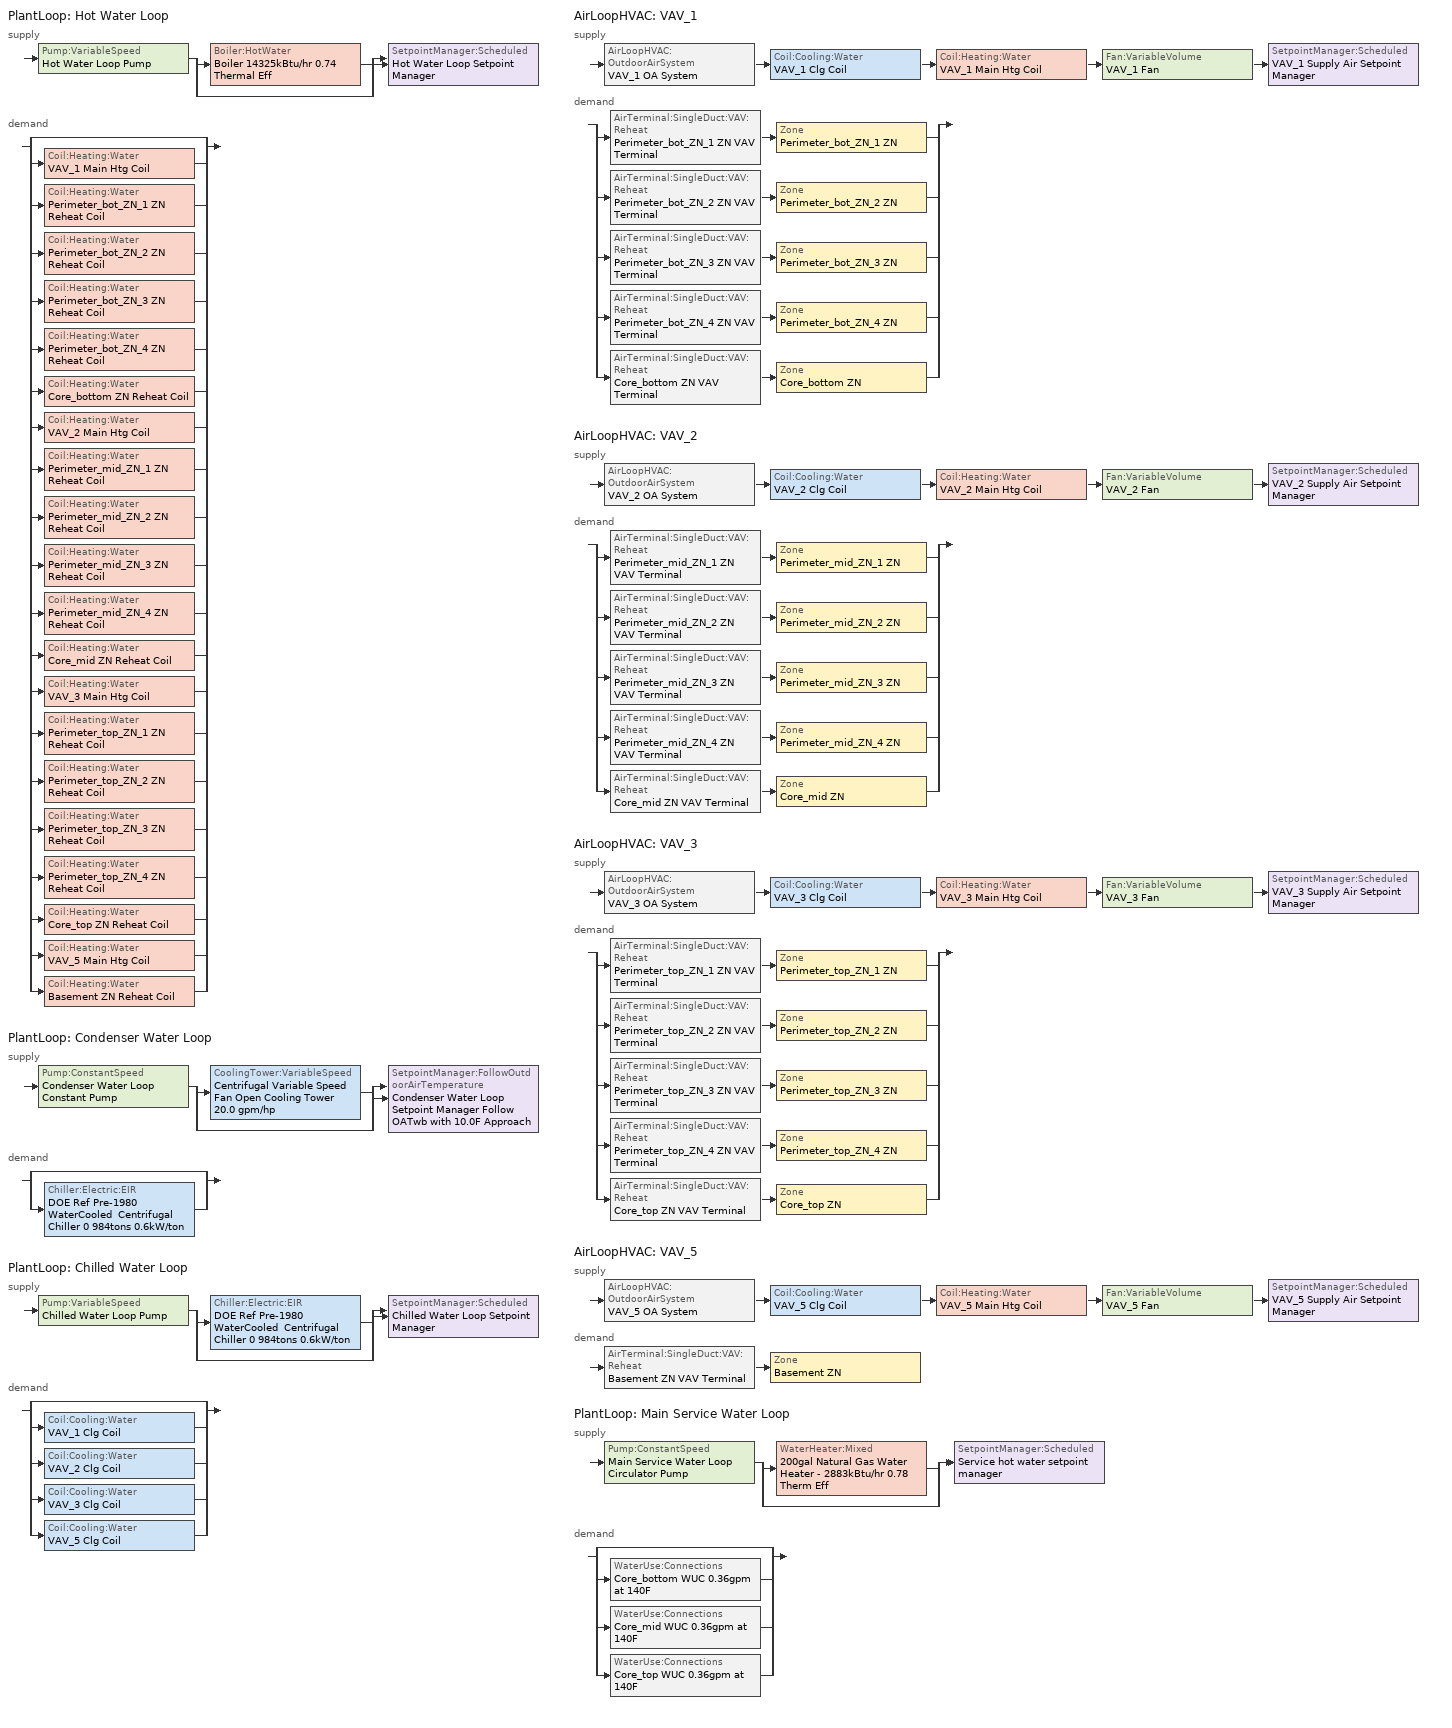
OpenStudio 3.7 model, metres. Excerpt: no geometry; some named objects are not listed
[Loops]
PlantLoop 'Hot Water Loop'
 supply: Pump:VariableSpeed 'Hot Water Loop Pump' > split
  | Boiler:HotWater 'Boiler 14325kBtu/hr 0.74 Thermal Eff'
  | bypass
  join > SetpointManager:Scheduled 'Hot Water Loop Setpoint Manager'
 demand: split
  | bypass
  | Coil:Heating:Water 'VAV_1 Main Htg Coil'
  | Coil:Heating:Water 'Perimeter_bot_ZN_1 ZN Reheat Coil'
  | Coil:Heating:Water 'Perimeter_bot_ZN_2 ZN Reheat Coil'
  | Coil:Heating:Water 'Perimeter_bot_ZN_3 ZN Reheat Coil'
  | Coil:Heating:Water 'Perimeter_bot_ZN_4 ZN Reheat Coil'
  | Coil:Heating:Water 'Core_bottom ZN Reheat Coil'
  | Coil:Heating:Water 'VAV_2 Main Htg Coil'
  | Coil:Heating:Water 'Perimeter_mid_ZN_1 ZN Reheat Coil'
  | Coil:Heating:Water 'Perimeter_mid_ZN_2 ZN Reheat Coil'
  | Coil:Heating:Water 'Perimeter_mid_ZN_3 ZN Reheat Coil'
  | Coil:Heating:Water 'Perimeter_mid_ZN_4 ZN Reheat Coil'
  | Coil:Heating:Water 'Core_mid ZN Reheat Coil'
  | Coil:Heating:Water 'VAV_3 Main Htg Coil'
  | Coil:Heating:Water 'Perimeter_top_ZN_1 ZN Reheat Coil'
  | Coil:Heating:Water 'Perimeter_top_ZN_2 ZN Reheat Coil'
  | Coil:Heating:Water 'Perimeter_top_ZN_3 ZN Reheat Coil'
  | Coil:Heating:Water 'Perimeter_top_ZN_4 ZN Reheat Coil'
  | Coil:Heating:Water 'Core_top ZN Reheat Coil'
  | Coil:Heating:Water 'VAV_5 Main Htg Coil'
  | Coil:Heating:Water 'Basement ZN Reheat Coil'
PlantLoop 'Condenser Water Loop'
 supply: Pump:ConstantSpeed 'Condenser Water Loop Constant Pump' > split
  | CoolingTower:VariableSpeed 'Centrifugal Variable Speed Fan Open Cooling Tower 20.0 gpm/hp'
  | bypass
  join > SetpointManager:FollowOutdoorAirTemperature 'Condenser Water Loop Setpoint Manager Follow OATwb with 10.0F Approach'
 demand: split
  | bypass
  | Chiller:Electric:EIR 'DOE Ref Pre-1980 WaterCooled  Centrifugal Chiller 0 984tons 0.6kW/ton'
PlantLoop 'Chilled Water Loop'
 supply: Pump:VariableSpeed 'Chilled Water Loop Pump' > split
  | Chiller:Electric:EIR 'DOE Ref Pre-1980 WaterCooled  Centrifugal Chiller 0 984tons 0.6kW/ton'
  | bypass
  join > SetpointManager:Scheduled 'Chilled Water Loop Setpoint Manager'
 demand: split
  | bypass
  | Coil:Cooling:Water 'VAV_1 Clg Coil'
  | Coil:Cooling:Water 'VAV_2 Clg Coil'
  | Coil:Cooling:Water 'VAV_3 Clg Coil'
  | Coil:Cooling:Water 'VAV_5 Clg Coil'
AirLoopHVAC 'VAV_1'
 supply: AirLoopHVAC:OutdoorAirSystem 'VAV_1 OA System' > Coil:Cooling:Water 'VAV_1 Clg Coil' > Coil:Heating:Water 'VAV_1 Main Htg Coil' > Fan:VariableVolume 'VAV_1 Fan' > SetpointManager:Scheduled 'VAV_1 Supply Air Setpoint Manager'
 demand: split
  | AirTerminal:SingleDuct:VAV:Reheat 'Perimeter_bot_ZN_1 ZN VAV Terminal' > Zone 'Perimeter_bot_ZN_1 ZN'
  | AirTerminal:SingleDuct:VAV:Reheat 'Perimeter_bot_ZN_2 ZN VAV Terminal' > Zone 'Perimeter_bot_ZN_2 ZN'
  | AirTerminal:SingleDuct:VAV:Reheat 'Perimeter_bot_ZN_3 ZN VAV Terminal' > Zone 'Perimeter_bot_ZN_3 ZN'
  | AirTerminal:SingleDuct:VAV:Reheat 'Perimeter_bot_ZN_4 ZN VAV Terminal' > Zone 'Perimeter_bot_ZN_4 ZN'
  | AirTerminal:SingleDuct:VAV:Reheat 'Core_bottom ZN VAV Terminal' > Zone 'Core_bottom ZN'
AirLoopHVAC 'VAV_2'
 supply: AirLoopHVAC:OutdoorAirSystem 'VAV_2 OA System' > Coil:Cooling:Water 'VAV_2 Clg Coil' > Coil:Heating:Water 'VAV_2 Main Htg Coil' > Fan:VariableVolume 'VAV_2 Fan' > SetpointManager:Scheduled 'VAV_2 Supply Air Setpoint Manager'
 demand: split
  | AirTerminal:SingleDuct:VAV:Reheat 'Perimeter_mid_ZN_1 ZN VAV Terminal' > Zone 'Perimeter_mid_ZN_1 ZN'
  | AirTerminal:SingleDuct:VAV:Reheat 'Perimeter_mid_ZN_2 ZN VAV Terminal' > Zone 'Perimeter_mid_ZN_2 ZN'
  | AirTerminal:SingleDuct:VAV:Reheat 'Perimeter_mid_ZN_3 ZN VAV Terminal' > Zone 'Perimeter_mid_ZN_3 ZN'
  | AirTerminal:SingleDuct:VAV:Reheat 'Perimeter_mid_ZN_4 ZN VAV Terminal' > Zone 'Perimeter_mid_ZN_4 ZN'
  | AirTerminal:SingleDuct:VAV:Reheat 'Core_mid ZN VAV Terminal' > Zone 'Core_mid ZN'
AirLoopHVAC 'VAV_3'
 supply: AirLoopHVAC:OutdoorAirSystem 'VAV_3 OA System' > Coil:Cooling:Water 'VAV_3 Clg Coil' > Coil:Heating:Water 'VAV_3 Main Htg Coil' > Fan:VariableVolume 'VAV_3 Fan' > SetpointManager:Scheduled 'VAV_3 Supply Air Setpoint Manager'
 demand: split
  | AirTerminal:SingleDuct:VAV:Reheat 'Perimeter_top_ZN_1 ZN VAV Terminal' > Zone 'Perimeter_top_ZN_1 ZN'
  | AirTerminal:SingleDuct:VAV:Reheat 'Perimeter_top_ZN_2 ZN VAV Terminal' > Zone 'Perimeter_top_ZN_2 ZN'
  | AirTerminal:SingleDuct:VAV:Reheat 'Perimeter_top_ZN_3 ZN VAV Terminal' > Zone 'Perimeter_top_ZN_3 ZN'
  | AirTerminal:SingleDuct:VAV:Reheat 'Perimeter_top_ZN_4 ZN VAV Terminal' > Zone 'Perimeter_top_ZN_4 ZN'
  | AirTerminal:SingleDuct:VAV:Reheat 'Core_top ZN VAV Terminal' > Zone 'Core_top ZN'
AirLoopHVAC 'VAV_5'
 supply: AirLoopHVAC:OutdoorAirSystem 'VAV_5 OA System' > Coil:Cooling:Water 'VAV_5 Clg Coil' > Coil:Heating:Water 'VAV_5 Main Htg Coil' > Fan:VariableVolume 'VAV_5 Fan' > SetpointManager:Scheduled 'VAV_5 Supply Air Setpoint Manager'
 demand: AirTerminal:SingleDuct:VAV:Reheat 'Basement ZN VAV Terminal' > Zone 'Basement ZN'
PlantLoop 'Main Service Water Loop'
 supply: Pump:ConstantSpeed 'Main Service Water Loop Circulator Pump' > split
  | WaterHeater:Mixed '200gal Natural Gas Water Heater - 2883kBtu/hr 0.78 Therm Eff'
  | bypass
  join > SetpointManager:Scheduled 'Service hot water setpoint manager'
 demand: split
  | bypass
  | WaterUse:Connections 'Core_bottom WUC 0.36gpm at 140F'
  | WaterUse:Connections 'Core_mid WUC 0.36gpm at 140F'
  | WaterUse:Connections 'Core_top WUC 0.36gpm at 140F'
[Sizing:Zone] Zone Cooling Design Supply Air Temperature Input Method=SupplyAirTemperature; Zone Cooling Design Supply Air Temperature {C}=12.7778; Zone Cooling Design Supply Air Temperature Difference {deltaC}=11.11; Zone Heating Design Supply Air Temperature Input Method=SupplyAirTemperature; Zone Heating Design Supply Air Temperature {C}=40; Zone Heating Design Supply Air Temperature Difference {deltaC}=11.11; Zone Cooling Design Supply Air Humidity Ratio {kg-H2O/kg-air}=0.0085; Zone Heating Design Supply Air Humidity Ratio {kg-H2O/kg-air}=0.008; Cooling Design Air Flow Method=DesignDayWithLimit; Heating Design Air Flow Method=DesignDay; Account for Dedicated Outdoor Air System=No; Dedicated Outdoor Air System Control Strategy=NeutralSupplyAir; Dedicated Outdoor Air Low Setpoint Temperature for Design {C}=autosize; Dedicated Outdoor Air High Setpoint Temperature for Design {C}=autosize; Zone Load Sizing Method=Sensible Load Only No Latent Load; Zone Latent Cooling Design Supply Air Humidity Ratio Input Method=HumidityRatioDifference; Zone Cooling Design Supply Air Humidity Ratio Difference {kgWater/kgDryAir}=0.005; Zone Latent Heating Design Supply Air Humidity Ratio Input Method=HumidityRatioDifference; Zone Humidification Design Supply Air Humidity Ratio Difference {kgWater/kgDryAir}=0.005
Name | Design Minimum Zone Ventilation Efficiency
Basement ZN
Core_bottom ZN; Core_mid ZN; Core_top ZN; Perimeter_bot_ZN_1 ZN; Perimeter_bot_ZN_2 ZN; Perimeter_bot_ZN_3 ZN; Perimeter_bot_ZN_4 ZN; Perimeter_mid_ZN_1 ZN; Perimeter_mid_ZN_2 ZN; Perimeter_mid_ZN_3 ZN; Perimeter_mid_ZN_4 ZN; Perimeter_top_ZN_1 ZN; Perimeter_top_ZN_2 ZN; Perimeter_top_ZN_3 ZN; Perimeter_top_ZN_4 ZN | 0
[Zone equipment]
Basement ZN: Basement ZN VAV Terminal
Core_bottom ZN: Core_bottom ZN VAV Terminal
Core_mid ZN: Core_mid ZN VAV Terminal
Core_top ZN: Core_top ZN VAV Terminal
Perimeter_bot_ZN_1 ZN: Perimeter_bot_ZN_1 ZN VAV Terminal
Perimeter_bot_ZN_2 ZN: Perimeter_bot_ZN_2 ZN VAV Terminal
Perimeter_bot_ZN_3 ZN: Perimeter_bot_ZN_3 ZN VAV Terminal
Perimeter_bot_ZN_4 ZN: Perimeter_bot_ZN_4 ZN VAV Terminal
Perimeter_mid_ZN_1 ZN: Perimeter_mid_ZN_1 ZN VAV Terminal
Perimeter_mid_ZN_2 ZN: Perimeter_mid_ZN_2 ZN VAV Terminal
Perimeter_mid_ZN_3 ZN: Perimeter_mid_ZN_3 ZN VAV Terminal
Perimeter_mid_ZN_4 ZN: Perimeter_mid_ZN_4 ZN VAV Terminal
Perimeter_top_ZN_1 ZN: Perimeter_top_ZN_1 ZN VAV Terminal
Perimeter_top_ZN_2 ZN: Perimeter_top_ZN_2 ZN VAV Terminal
Perimeter_top_ZN_3 ZN: Perimeter_top_ZN_3 ZN VAV Terminal
Perimeter_top_ZN_4 ZN: Perimeter_top_ZN_4 ZN VAV Terminal
[PlantLoop] Glycol Concentration=0; Plant Loop Volume {m3}=Autocalculate; Load Distribution Scheme=Optimal
Name | Fluid Type | Minimum Loop Temperature {C} | Maximum Loop Temperature {C}
Hot Water Loop | Water | 10
Condenser Water Loop |  | 5 | 80
Chilled Water Loop |  | 1 | 40
Main Service Water Loop |  | 10 | 60
[Sizing:Plant]
Name | Loop Type | Design Loop Exit Temperature {C} | Loop Design Temperature Difference {deltaC} | Sizing Option | Zone Timesteps in Averaging Window | Coincident Sizing Factor Mode
Hot Water Loop | Heating | 82.2222 | 11.1111 | NonCoincident | 1 | None
Condenser Water Loop | Condenser | 29.4444 | 5.55556 | Coincident | 6 | GlobalCoolingSizingFactor
Chilled Water Loop | Cooling | 6.66667 | 5.61111 | NonCoincident | 1 | None
Main Service Water Loop | Heating | 60 | 5 | NonCoincident | 1 | None
[SetpointManager:Scheduled] Control Variable=Temperature
Name | Schedule | Setpoint Node or NodeList
Hot Water Loop Setpoint Manager | Hot Water Loop Temp - 180F | Hot Water Loop Supply Outlet Node
Chilled Water Loop Setpoint Manager | Chilled Water Loop Temp - 44F | Chilled Water Loop Supply Outlet Node
VAV_1 Supply Air Setpoint Manager | Supply Air Temp - 55.0F | VAV_1 Supply Outlet Node
VAV_2 Supply Air Setpoint Manager | Supply Air Temp - 55.0F | VAV_2 Supply Outlet Node
VAV_3 Supply Air Setpoint Manager | Supply Air Temp - 55.0F | VAV_3 Supply Outlet Node
VAV_5 Supply Air Setpoint Manager | Supply Air Temp - 55.0F | VAV_5 Supply Outlet Node
Service hot water setpoint manager | Service Water Loop Temp - 140F | Main Service Water Loop Supply Outlet Node
[Pump:VariableSpeed] Rated Pump Head {Pa}=179344; Coefficient 1 of the Part Load Performance Curve=0; Coefficient 2 of the Part Load Performance Curve=0.5726; Coefficient 3 of the Part Load Performance Curve=-0.301; Coefficient 4 of the Part Load Performance Curve=0.7347; Pump Control Type=Intermittent; Skin Loss Radiative Fraction=0.5; Design Power Sizing Method=PowerPerFlowPerPressure; Design Electric Power per Unit Flow Rate {W/(m3/s)}=348701.1; Design Shaft Power per Unit Flow Rate per Unit Head {W-s/m3-Pa}=1.28205; Design Minimum Flow Rate Fraction=0
Name | Motor Efficiency | Fraction of Motor Inefficiencies to Fluid Stream
Hot Water Loop Pump | 0.924
Chilled Water Loop Pump | 0.93 | 0
[Boiler:HotWater]
Boiler 14325kBtu/hr 0.74 Thermal Eff: Fuel Type=NaturalGas; Nominal Thermal Efficiency=0.74; Efficiency Curve Temperature Evaluation Variable=LeavingBoiler; Normalized Boiler Efficiency Curve=Boiler Constant Efficiency Curve; Minimum Part Load Ratio=0; Maximum Part Load Ratio=1.2; Optimum Part Load Ratio=1; Water Outlet Upper Temperature Limit {C}=95; Boiler Flow Mode=LeavingSetpointModulated; On Cycle Parasitic Electric Load {W}=0; Off Cycle Parasitic Fuel Load {W}=0; Sizing Factor=1
[SetpointManager:FollowOutdoorAirTemperature]
Condenser Water Loop Setpoint Manager Follow OATwb with 10.0F Approach: Control Variable=Temperature; Reference Temperature Type=OutdoorAirWetBulb; Offset Temperature Difference {deltaC}=5.55556; Maximum Setpoint Temperature {C}=29.3556; Minimum Setpoint Temperature {C}=21.1111; Setpoint Node or NodeList=Condenser Water Loop Supply Outlet Node
[Pump:ConstantSpeed] Rated Flow Rate {m3/s}=autosize; Rated Power Consumption {W}=autosize; Fraction of Motor Inefficiencies to Fluid Stream=0; Pump Control Type=Intermittent; Design Power Sizing Method=PowerPerFlowPerPressure; Design Electric Power per Unit Flow Rate {W/(m3/s)}=348701.1; Design Shaft Power per Unit Flow Rate per Unit Head {W-s/m3-Pa}=1.28205
Name | Rated Pump Head {Pa} | Motor Efficiency
Condenser Water Loop Constant Pump | 148557 | 0.936
Main Service Water Loop Circulator Pump | 179352 | 0.825
[CoolingTower:VariableSpeed]
Centrifugal Variable Speed Fan Open Cooling Tower 20.0 gpm/hp: Model Type=CoolToolsCrossFlow; Design Inlet Air Wet-Bulb Temperature {C}=23.8; Design Approach Temperature {deltaC}=5.55556; Design Range Temperature {deltaC}=5.55556; Design Water Flow Rate {m3/s}=autosize; Design Air Flow Rate {m3/s}=autosize; Design Fan Power {W}=118935; Fan Power Ratio Function of Air Flow Rate Ratio Curve=VSD-TWR-FAN-FPLR; Minimum Air Flow Rate Ratio=0.2; Fraction of Tower Capacity in Free Convection Regime=0.125; Basin Heater Capacity {W/K}=0; Basin Heater Setpoint Temperature {C}=2; Evaporation Loss Mode=SaturatedExit; Evaporation Loss Factor {percent/K}=0.2; Drift Loss Percent {percent}=0.008; Blowdown Calculation Mode=ConcentrationRatio; Blowdown Concentration Ratio=3; Number of Cells=2; Sizing Factor=1
[Chiller:Electric:EIR]
DOE Ref Pre-1980 WaterCooled  Centrifugal Chiller 0 984tons 0.6kW/ton: Reference Capacity {W}=Autosize; Reference COP {W/W}=5.53858; Reference Leaving Chilled Water Temperature {C}=6.66667; Reference Entering Condenser Fluid Temperature {C}=35; Reference Chilled Water Flow Rate {m3/s}=Autosize; Cooling Capacity Function of Temperature Curve=ChlrWtrCentPathAAllQRatio_fTchwsTcwsSI; Electric Input to Cooling Output Ratio Function of Temperature Curve=ChlrWtrCentPathAAllEIRRatio_fTchwsTcwsSI; Electric Input to Cooling Output Ratio Function of Part Load Ratio Curve=ChlrWtrCentPathAAllEIRRatio_fQRatio; Minimum Part Load Ratio=0.15; Maximum Part Load Ratio=1; Optimum Part Load Ratio=1; Minimum Unloading Ratio=0.25; Condenser Type=WaterCooled; Leaving Chilled Water Lower Temperature Limit {C}=2.22222; Chiller Flow Mode=ConstantFlow; Design Heat Recovery Water Flow Rate {m3/s}=Autosize; Sizing Factor=1; Basin Heater Capacity {W/K}=0; Basin Heater Setpoint Temperature {C}=10; Condenser Heat Recovery Relative Capacity Fraction=1
[AirLoopHVAC] Availability Schedule=OfficeLarge HVACOperationSchd; Design Supply Air Flow Rate {m3/s}=autosize; Design Return Air Flow Fraction of Supply Air Flow=1
VAV_1; VAV_2; VAV_3; VAV_5
[Sizing:System] Type of Load to Size On=Sensible; Design Outdoor Air Flow Rate {m3/s}=Autosize; Central Heating Maximum System Air Flow Ratio=0.3; Preheat Design Temperature {C}=7.22222; Preheat Design Humidity Ratio {kg-H2O/kg-Air}=0.008; Precool Design Temperature {C}=12.7778; Precool Design Humidity Ratio {kg-H2O/kg-Air}=0.008; Central Cooling Design Supply Air Temperature {C}=12.7778; Central Heating Design Supply Air Temperature {C}=12.7778; Sizing Option=Coincident; 100% Outdoor Air in Cooling=No; 100% Outdoor Air in Heating=No; Central Cooling Design Supply Air Humidity Ratio {kg-H2O/kg-Air}=0.0085; Central Heating Design Supply Air Humidity Ratio {kg-H2O/kg-Air}=0.008; Cooling Design Air Flow Method=DesignDay; Heating Design Air Flow Method=DesignDay; Zone Maximum Outdoor Air Fraction=1; Cooling Supply Air Flow Rate Per Floor Area {m3/s-m2}=0.00996765; Cooling Fraction of Autosized Cooling Supply Air Flow Rate=1; Cooling Supply Air Flow Rate Per Unit Cooling Capacity {m3/s-W}=3.94755e-05; Heating Supply Air Flow Rate Per Floor Area {m3/s-m2}=0.00996765; Heating Fraction of Autosized Heating Supply Air Flow Rate=1; Heating Fraction of Autosized Cooling Supply Air Flow Rate=1; Heating Supply Air Flow Rate Per Unit Heating Capacity {m3/s-W}=3.15882e-05; Cooling Design Capacity Method=CoolingDesignCapacity; Cooling Design Capacity {W}=autosize; Cooling Design Capacity Per Floor Area {W/m2}=234.7; Fraction of Autosized Cooling Design Capacity=1; Heating Design Capacity Method=HeatingDesignCapacity; Heating Design Capacity {W}=autosize; Heating Design Capacity Per Floor Area {W/m2}=157; Fraction of Autosized Heating Design Capacity=1; Central Cooling Capacity Control Method=OnOff; Occupant Diversity=autosize
Name | System Outdoor Air Method
VAV_1; VAV_2; VAV_3 | Standard62.1VentilationRateProcedure
VAV_5 | ZoneSum
[Fan:VariableVolume] Availability Schedule=Always On Discrete; Pressure Rise {Pa}=1389.92; Maximum Flow Rate {m3/s}=Autosize; Fan Power Minimum Flow Rate Input Method=Fraction; Fan Power Minimum Air Flow Rate {m3/s}=0; Motor In Airstream Fraction=1; Fan Power Coefficient 5=0
Name | Fan Total Efficiency | Fan Power Minimum Flow Fraction | Motor Efficiency | Fan Power Coefficient 1 | Fan Power Coefficient 2 | Fan Power Coefficient 3 | Fan Power Coefficient 4
VAV_1 Fan; VAV_3 Fan | 0.6045 | 0.25 | 0.93 | 0.189848 | 0.31447 | 0.495682 | 0
VAV_2 Fan | 0.6175 | 0.25 | 0.95 | 0.189848 | 0.31447 | 0.495682 | 0
VAV_5 Fan | 0.6045 | 0.1 | 0.93 | 0.027828 | 0.026583 | -0.087069 | 1.03092
[Coil:Heating:Water] Availability Schedule=Always On Discrete; Rated Inlet Water Temperature {C}=82.2222; Rated Outlet Water Temperature {C}=71.1111
Name | Rated Inlet Air Temperature {C} | Rated Outlet Air Temperature {C}
VAV_1 Main Htg Coil; VAV_2 Main Htg Coil; VAV_3 Main Htg Coil; VAV_5 Main Htg Coil | 7.22222 | 12.7778
Perimeter_bot_ZN_1 ZN Reheat Coil; Perimeter_bot_ZN_2 ZN Reheat Coil; Perimeter_bot_ZN_3 ZN Reheat Coil; Perimeter_bot_ZN_4 ZN Reheat Coil; Core_bottom ZN Reheat Coil; Perimeter_mid_ZN_1 ZN Reheat Coil; Perimeter_mid_ZN_2 ZN Reheat Coil; Perimeter_mid_ZN_3 ZN Reheat Coil; Perimeter_mid_ZN_4 ZN Reheat Coil; Core_mid ZN Reheat Coil; Perimeter_top_ZN_1 ZN Reheat Coil; Perimeter_top_ZN_2 ZN Reheat Coil; Perimeter_top_ZN_3 ZN Reheat Coil; Perimeter_top_ZN_4 ZN Reheat Coil; Core_top ZN Reheat Coil; Basement ZN Reheat Coil | 12.7778 | 40
[Controller:WaterCoil] Minimum Actuated Flow {m3/s}=0
Name | Water Coil | Action | Controller Convergence Tolerance {deltaC}
VAV_1 Main Htg Coil Controller | VAV_1 Main Htg Coil | Normal | 0.0001
VAV_1 Clg Coil Controller | VAV_1 Clg Coil | Reverse
Perimeter_bot_ZN_1 ZN Reheat Coil Controller | Perimeter_bot_ZN_1 ZN Reheat Coil | Normal | 0.0001
Perimeter_bot_ZN_2 ZN Reheat Coil Controller | Perimeter_bot_ZN_2 ZN Reheat Coil | Normal | 0.0001
Perimeter_bot_ZN_3 ZN Reheat Coil Controller | Perimeter_bot_ZN_3 ZN Reheat Coil | Normal | 0.0001
Perimeter_bot_ZN_4 ZN Reheat Coil Controller | Perimeter_bot_ZN_4 ZN Reheat Coil | Normal | 0.0001
Core_bottom ZN Reheat Coil Controller | Core_bottom ZN Reheat Coil | Normal | 0.0001
VAV_2 Main Htg Coil Controller | VAV_2 Main Htg Coil | Normal | 0.0001
VAV_2 Clg Coil Controller | VAV_2 Clg Coil | Reverse
Perimeter_mid_ZN_1 ZN Reheat Coil Controller | Perimeter_mid_ZN_1 ZN Reheat Coil | Normal | 0.0001
Perimeter_mid_ZN_2 ZN Reheat Coil Controller | Perimeter_mid_ZN_2 ZN Reheat Coil | Normal | 0.0001
Perimeter_mid_ZN_3 ZN Reheat Coil Controller | Perimeter_mid_ZN_3 ZN Reheat Coil | Normal | 0.0001
Perimeter_mid_ZN_4 ZN Reheat Coil Controller | Perimeter_mid_ZN_4 ZN Reheat Coil | Normal | 0.0001
Core_mid ZN Reheat Coil Controller | Core_mid ZN Reheat Coil | Normal | 0.0001
VAV_3 Main Htg Coil Controller | VAV_3 Main Htg Coil | Normal | 0.0001
VAV_3 Clg Coil Controller | VAV_3 Clg Coil | Reverse
Perimeter_top_ZN_1 ZN Reheat Coil Controller | Perimeter_top_ZN_1 ZN Reheat Coil | Normal | 0.0001
Perimeter_top_ZN_2 ZN Reheat Coil Controller | Perimeter_top_ZN_2 ZN Reheat Coil | Normal | 0.0001
Perimeter_top_ZN_3 ZN Reheat Coil Controller | Perimeter_top_ZN_3 ZN Reheat Coil | Normal | 0.0001
Perimeter_top_ZN_4 ZN Reheat Coil Controller | Perimeter_top_ZN_4 ZN Reheat Coil | Normal | 0.0001
Core_top ZN Reheat Coil Controller | Core_top ZN Reheat Coil | Normal | 0.0001
VAV_5 Main Htg Coil Controller | VAV_5 Main Htg Coil | Normal | 0.0001
VAV_5 Clg Coil Controller | VAV_5 Clg Coil | Reverse
Basement ZN Reheat Coil Controller | Basement ZN Reheat Coil | Normal | 0.0001
[Coil:Cooling:Water] Availability Schedule=Always On Discrete; Design Inlet Water Temperature {C}=Autosize; Heat Exchanger Configuration=CrossFlow
VAV_1 Clg Coil; VAV_2 Clg Coil; VAV_3 Clg Coil; VAV_5 Clg Coil
[Controller:OutdoorAir] Minimum Outdoor Air Flow Rate {m3/s}=autosize; Maximum Outdoor Air Flow Rate {m3/s}=Autosize; Economizer Control Type=FixedDryBulb; Economizer Control Action Type=ModulateFlow; Economizer Maximum Limit Dry-Bulb Temperature {C}=12.7778; Lockout Type=LockoutWithHeating; Minimum Limit Type=FixedMinimum; Minimum Outdoor Air Schedule=OfficeLarge MinOA_MotorizedDamper_Sched; High Humidity Control=No; Heat Recovery Bypass Control Type=BypassWhenWithinEconomizerLimits; Economizer Operation Staging=InterlockedWithMechanicalCooling
Name | Controller Mechanical Ventilation
VAV_1 OA Controller | VAV_1 Vent Controller
VAV_2 OA Controller | VAV_2 Vent Controller
VAV_3 OA Controller | VAV_3 Vent Controller
VAV_5 OA Controller | VAV_5 Vent Controller
[Controller:MechanicalVentilation] Availability Schedule=Always On Discrete; System Outdoor Air Method=ZoneSum
VAV_1 Vent Controller; VAV_2 Vent Controller; VAV_3 Vent Controller; VAV_5 Vent Controller
[AirLoopHVAC:OutdoorAirSystem]
Name | Controller
VAV_1 OA System | VAV_1 OA Controller
VAV_2 OA System | VAV_2 OA Controller
VAV_3 OA System | VAV_3 OA Controller
VAV_5 OA System | VAV_5 OA Controller
[AirTerminal:SingleDuct:VAV:Reheat] Availability Schedule=Always On Discrete; Maximum Air Flow Rate {m3/s}=AutoSize; Zone Minimum Air Flow Input Method=Constant; Constant Minimum Air Flow Fraction=0.3; Fixed Minimum Air Flow Rate {m3/s}=0; Maximum Hot Water or Steam Flow Rate {m3/s}=AutoSize; Minimum Hot Water or Steam Flow Rate {m3/s}=0; Convergence Tolerance=0.001; Damper Heating Action=Normal; Maximum Flow per Zone Floor Area During Reheat {m3/s-m2}=AutoSize; Maximum Flow Fraction During Reheat=AutoSize; Maximum Reheat Air Temperature {C}=40; Control For Outdoor Air=No
Name | Reheat Coil
Perimeter_bot_ZN_1 ZN VAV Terminal | Perimeter_bot_ZN_1 ZN Reheat Coil
Perimeter_bot_ZN_2 ZN VAV Terminal | Perimeter_bot_ZN_2 ZN Reheat Coil
Perimeter_bot_ZN_3 ZN VAV Terminal | Perimeter_bot_ZN_3 ZN Reheat Coil
Perimeter_bot_ZN_4 ZN VAV Terminal | Perimeter_bot_ZN_4 ZN Reheat Coil
Core_bottom ZN VAV Terminal | Core_bottom ZN Reheat Coil
Perimeter_mid_ZN_1 ZN VAV Terminal | Perimeter_mid_ZN_1 ZN Reheat Coil
Perimeter_mid_ZN_2 ZN VAV Terminal | Perimeter_mid_ZN_2 ZN Reheat Coil
Perimeter_mid_ZN_3 ZN VAV Terminal | Perimeter_mid_ZN_3 ZN Reheat Coil
Perimeter_mid_ZN_4 ZN VAV Terminal | Perimeter_mid_ZN_4 ZN Reheat Coil
Core_mid ZN VAV Terminal | Core_mid ZN Reheat Coil
Perimeter_top_ZN_1 ZN VAV Terminal | Perimeter_top_ZN_1 ZN Reheat Coil
Perimeter_top_ZN_2 ZN VAV Terminal | Perimeter_top_ZN_2 ZN Reheat Coil
Perimeter_top_ZN_3 ZN VAV Terminal | Perimeter_top_ZN_3 ZN Reheat Coil
Perimeter_top_ZN_4 ZN VAV Terminal | Perimeter_top_ZN_4 ZN Reheat Coil
Core_top ZN VAV Terminal | Core_top ZN Reheat Coil
Basement ZN VAV Terminal | Basement ZN Reheat Coil
[WaterHeater:Mixed]
200gal Natural Gas Water Heater - 2883kBtu/hr 0.78 Therm Eff: Tank Volume {m3}=0.757082; Setpoint Temperature Schedule=Service Water Loop Temp - 140F; Deadband Temperature Difference {deltaC}=2; Maximum Temperature Limit {C}=60; Heater Control Type=Cycle; Heater Maximum Capacity {W}=845000; Heater Fuel Type=NaturalGas; Heater Thermal Efficiency=0.78; Off Cycle Parasitic Fuel Consumption Rate {W}=19.9992; Off Cycle Parasitic Fuel Type=NaturalGas; Off Cycle Parasitic Heat Fraction to Tank=0; On Cycle Parasitic Fuel Consumption Rate {W}=19.9992; On Cycle Parasitic Fuel Type=NaturalGas; On Cycle Parasitic Heat Fraction to Tank=0; Ambient Temperature Indicator=ThermalZone; Ambient Temperature Thermal Zone=Basement ZN; Off Cycle Loss Coefficient to Ambient Temperature {W/K}=5.99799; On Cycle Loss Coefficient to Ambient Temperature {W/K}=5.99799; Use Side Effectiveness=1; Source Side Effectiveness=1; Use Side Design Flow Rate {m3/s}=autosize; Source Side Design Flow Rate {m3/s}=autosize; Indirect Water Heating Recovery Time {hr}=1.5; Source Side Flow Control Mode=IndirectHeatPrimarySetpoint
[WaterHeater:Sizing]
200gal Natural Gas Water Heater - 2883kBtu/hr 0.78 Therm Eff: Design Mode=PeakDraw; Time Storage Can Meet Peak Draw {hr}=0.538503; Time for Tank Recovery {hr}=0; Nominal Tank Volume for Autosizing Plant Connections {m3}=1
[WaterUse:Connections] Drain Water Heat Exchanger Type=None; Drain Water Heat Exchanger Destination=Plant
Name | Water Use Equipment Name 1
Core_bottom WUC 0.36gpm at 140F | Core_bottom Service Water Use 0.36gpm at 140F
Core_mid WUC 0.36gpm at 140F | Core_mid Service Water Use 0.36gpm at 140F
Core_top WUC 0.36gpm at 140F | Core_top Service Water Use 0.36gpm at 140F
[WaterUse:Equipment:Definition] Peak Flow Rate {m3/s}=2.2397e-05; Target Temperature Schedule=Mixed Water At Faucet Temp - 140F; Sensible Fraction Schedule=Fraction Sensible - 0.2; Latent Fraction Schedule=Fraction Latent - 0.05
Main Service Water Use Def 0.36gpm; Main Service Water Use Def 0.36gpm 1; Main Service Water Use Def 0.36gpm 2
[WaterUse:Equipment] Flow Rate Fraction Schedule=OfficeLarge BLDG_SWH_SCH
Name | Water Use Equipment Definition | Space
Core_bottom Service Water Use 0.36gpm at 140F | Main Service Water Use Def 0.36gpm | Core_bottom
Core_mid Service Water Use 0.36gpm at 140F | Main Service Water Use Def 0.36gpm 1 | Core_mid
Core_top Service Water Use 0.36gpm at 140F | Main Service Water Use Def 0.36gpm 2 | Core_top
[Schedule:Constant]
Always On Discrete: Value=1
[Schedule:Ruleset]
Name | Default Day Schedule | Summer Design Day Schedule | Winter Design Day Schedule
Hot Water Loop Temp - 180F | Hot Water Loop Temp - 180F Default
Chilled Water Loop Temp - 44F | Chilled Water Loop Temp - 44F Default
OfficeLarge HVACOperationSchd | OfficeLarge HVACOperationSchd Default | OfficeLarge HVACOperationSchd Summer Design Day | OfficeLarge HVACOperationSchd Winter Design Day
OfficeLarge MinOA_MotorizedDamper_Sched | OfficeLarge MinOA_MotorizedDamper_Sched Default | OfficeLarge MinOA_MotorizedDamper_Sched Summer Design Day | OfficeLarge MinOA_MotorizedDamper_Sched Winter Design Day
Supply Air Temp - 55.0F | Supply Air Temp - 55.0F Default
Service Water Loop Temp - 140F | Service Water Loop Temp - 140F Default
Fraction Sensible - 0.2 | Fraction Sensible - 0.2 Default
Fraction Latent - 0.05 | Fraction Latent - 0.05 Default
Mixed Water At Faucet Temp - 140F | Mixed Water At Faucet Temp - 140F Default
OfficeLarge BLDG_SWH_SCH | OfficeLarge BLDG_SWH_SCH Default | OfficeLarge BLDG_SWH_SCH Summer Design Day | OfficeLarge BLDG_SWH_SCH Winter Design Day
[Schedule:Day]
Hot Water Loop Temp - 180F Default: 24, 0, 82.2222
Chilled Water Loop Temp - 44F Default: 24, 0, 6.66667
OfficeLarge HVACOperationSchd Default; OfficeLarge MinOA_MotorizedDamper_Sched Default: 24, 0, 0
OfficeLarge HVACOperationSchd Summer Design Day; OfficeLarge HVACOperationSchd SmrDsn|Wkdy Day: 6, 0, 0, 22, 0, 1, 24, 0, 0
OfficeLarge HVACOperationSchd Winter Design Day; OfficeLarge HVACOperationSchd WntrDsn|Sat Day: 6, 0, 0, 18, 0, 1, 24, 0, 0
OfficeLarge MinOA_MotorizedDamper_Sched Summer Design Day; OfficeLarge MinOA_MotorizedDamper_Sched SmrDsn|Wkdy Day: 7, 0, 0, 22, 0, 1, 24, 0, 0
OfficeLarge MinOA_MotorizedDamper_Sched Winter Design Day; OfficeLarge MinOA_MotorizedDamper_Sched WntrDsn|Sat Day: 7, 0, 0, 18, 0, 1, 24, 0, 0
Supply Air Temp - 55.0F Default: 24, 0, 12.7778
Service Water Loop Temp - 140F Default; Mixed Water At Faucet Temp - 140F Default: 24, 0, 60
Fraction Sensible - 0.2 Default: 24, 0, 0.2
Fraction Latent - 0.05 Default: 24, 0, 0.05
OfficeLarge BLDG_SWH_SCH Default: 6, 0, 0, 7, 0, 0.07, 11, 0, 0.04, 13, 0, 0.06, 14, 0, 0.09, 15, 0, 0.06, 21, 0, 0.04, 22, 0, 0.07, 24, 0, 0.04
OfficeLarge BLDG_SWH_SCH Summer Design Day; OfficeLarge BLDG_SWH_SCH SmrDsn|Wkdy Day: 6, 0, 0, 7, 0, 0.07, 8, 0, 0.19, 9, 0, 0.35, 10, 0, 0.38, 11, 0, 0.39, 12, 0, 0.47, 13, 0, 0.57, 14, 0, 0.54, 15, 0, 0.34, 16, 0, 0.33, 17, 0, 0.44, 18, 0, 0.26, 19, 0, 0.21, 20, 0, 0.15, 21, 0, 0.17, 22, 0, 0.08, 24, 0, 0.05
OfficeLarge BLDG_SWH_SCH Winter Design Day; OfficeLarge BLDG_SWH_SCH WntrDsn|Sat Day: 6, 0, 0, 7, 0, 0.07, 8, 0, 0.11, 9, 0, 0.15, 10, 0, 0.21, 11, 0, 0.19, 12, 0, 0.23, 13, 0, 0.2, 14, 0, 0.19, 15, 0, 0.15, 16, 0, 0.13, 17, 0, 0.14, 21, 0, 0.07, 22, 0, 0.09, 24, 0, 0.05
[Schedule:Rule] Date Specification Type=DateRange; Start Month=1; Start Day=1; End Month=12; End Day=31
Name | Schedule Ruleset | Rule Order | Day Schedule | Apply Monday | Apply Tuesday | Apply Wednesday | Apply Thursday | Apply Friday | Apply Saturday
Schedule Rule 14 | OfficeLarge HVACOperationSchd | 1 | OfficeLarge HVACOperationSchd SmrDsn|Wkdy Day | Yes | Yes | Yes | Yes | Yes
Schedule Rule 15 | OfficeLarge HVACOperationSchd | 0 | OfficeLarge HVACOperationSchd WntrDsn|Sat Day |  |  |  |  |  | Yes
Schedule Rule 16 | OfficeLarge MinOA_MotorizedDamper_Sched | 1 | OfficeLarge MinOA_MotorizedDamper_Sched SmrDsn|Wkdy Day | Yes | Yes | Yes | Yes | Yes
Schedule Rule 17 | OfficeLarge MinOA_MotorizedDamper_Sched | 0 | OfficeLarge MinOA_MotorizedDamper_Sched WntrDsn|Sat Day |  |  |  |  |  | Yes
Schedule Rule 18 | OfficeLarge BLDG_SWH_SCH | 1 | OfficeLarge BLDG_SWH_SCH SmrDsn|Wkdy Day | Yes | Yes | Yes | Yes | Yes
Schedule Rule 19 | OfficeLarge BLDG_SWH_SCH | 0 | OfficeLarge BLDG_SWH_SCH WntrDsn|Sat Day |  |  |  |  |  | Yes
[Curve:Cubic] Minimum Value of x=0; Maximum Value of x=1
Name | Coefficient1 Constant | Coefficient2 x | Coefficient3 x**2 | Coefficient4 x**3
VSD-TWR-FAN-FPLR | 0.331629 | -0.885676 | 0.605565 | 0.948482
Boiler Constant Efficiency Curve | 1 | 0 | 0 | 0
[Curve:Biquadratic] Minimum Value of x=4.44; Maximum Value of x=12.22; Minimum Value of y=15.56; Maximum Value of y=29.44
Name | Coefficient1 Constant | Coefficient2 x | Coefficient3 x**2 | Coefficient4 y | Coefficient5 y**2 | Coefficient6 x*y | Minimum Curve Output | Maximum Curve Output
ChlrWtrCentPathAAllQRatio_fTchwsTcwsSI | 0.364691 | -0.030521 | -0.00193 | 0.066374 | -0.001892 | 0.003111 | 0.87 | 0.91
ChlrWtrCentPathAAllEIRRatio_fTchwsTcwsSI | 0.658643 | -0.025339 | 0.000991 | 0.012801 | 0.000171 | -0.000301 | 0.68 | 1.05
[Curve:Quadratic]
ChlrWtrCentPathAAllEIRRatio_fQRatio: Coefficient1 Constant=0.222149; Coefficient2 x=0.503156; Coefficient3 x**2=0.256905; Minimum Value of x=0.1; Maximum Value of x=1; Minimum Curve Output=0.28
